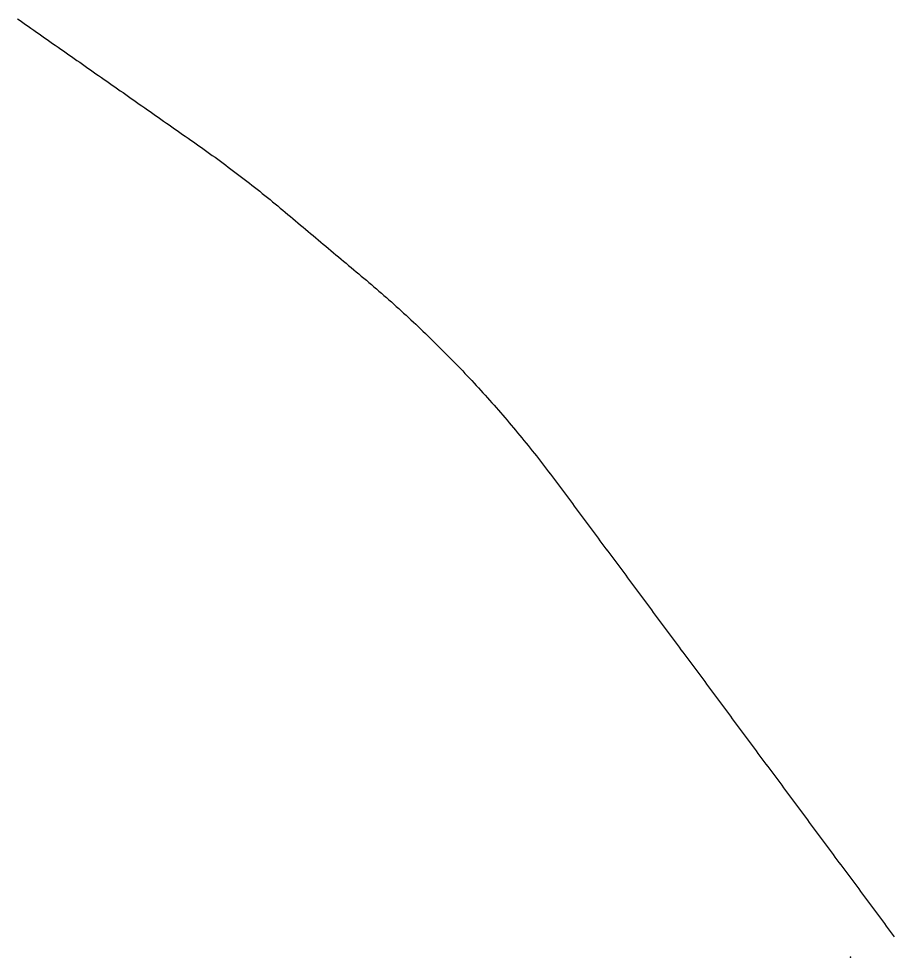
# Model space of a CAD drawing. Header units: metres. Extents: x 457876 to 584660, y 126427 to 241224.
# Drawn here: x 534550 to 541135, y 232549 to 239617 of the extents above; entities that cross this region are included whole.
import ezdxf

# ---------------------------------------------------------------- set-up
doc = ezdxf.new("R2010")
doc.units = ezdxf.units.M
for name, color, linetype in [('AT_GRADE', 3, 'CONTINUOUS'), ('CUTTING', 34, 'CONTINUOUS'), ('EMBANKMENT', 42, 'CONTINUOUS'), ('GROUND_CL', 8, 'CONTINUOUS'), ('RAIL_CL', 1, 'CONTINUOUS'), ('STATIONS', 7, 'CONTINUOUS'), ('VIADUCT', 5, 'CONTINUOUS')]:
    doc.layers.add(name, color=color, linetype=linetype)

msp = doc.modelspace()

# ---------------------------------------------------------------- linework, layer by layer
at = {"layer": 'AT_GRADE'}
for points in [[(535212.271, 239145.702, 97.729), (535232.662, 239131.424, 97.888), (535253.053, 239117.146, 98.046), (535273.445, 239102.867, 98.203), (535293.836, 239088.589, 98.36), (535314.228, 239074.311, 98.515), (535334.62, 239060.032, 98.67), (535355.012, 239045.753, 98.823), (535375.404, 239031.474, 98.977), (535395.797, 239017.195, 99.129), (535416.189, 239002.916, 99.28), (535436.582, 238988.637, 99.431), (535456.975, 238974.357, 99.581), (535477.368, 238960.078, 99.73), (535497.761, 238945.798, 99.879), (535518.154, 238931.518, 100.027), (535538.548, 238917.238, 100.174), (535558.941, 238902.958, 100.32), (535579.335, 238888.678, 100.466), (535599.729, 238874.398, 100.611), (535620.123, 238860.117, 100.756), (535640.517, 238845.836, 100.9), (535660.911, 238831.556, 101.043), (535681.306, 238817.275, 101.185), (535701.7, 238802.994, 101.327), (535722.095, 238788.713, 101.469), (535742.49, 238774.432, 101.609), (535762.885, 238760.15, 101.75), (535783.28, 238745.869, 101.889), (535803.675, 238731.588, 102.028), (535824.07, 238717.306, 102.167), (535844.466, 238703.024, 102.305), (535864.861, 238688.743, 102.443), (535885.257, 238674.461, 102.58), (535905.645, 238660.167, 102.716), (535926.02, 238645.855, 102.852), (535946.354, 238631.485, 102.988), (535966.645, 238617.053, 103.123), (535986.907, 238602.579, 103.258), (536007.135, 238588.06, 103.392), (536027.323, 238573.483, 103.526)], [(537647.298, 237211.966, 114.096), (537665.131, 237194.561, 114.212), (537682.929, 237177.12, 114.327)], [(537858.188, 236999.962, 115.456), (537875.431, 236981.968, 115.566), (537892.646, 236963.947, 115.676)], [(539476.926, 234945.308, 122.853), (539491.799, 234925.286, 122.878), (539506.671, 234905.265, 122.901), (539521.543, 234885.243, 122.924)], [(539908.157, 234364.63, 123.273), (539923.025, 234344.606, 123.278), (539937.894, 234324.582, 123.283), (539952.762, 234304.558, 123.287), (539967.629, 234284.534, 123.291), (539982.497, 234264.51, 123.294), (539997.365, 234244.486, 123.297), (540012.233, 234224.462, 123.299), (540027.101, 234204.439, 123.301), (540041.968, 234184.415, 123.303), (540056.836, 234164.392, 123.304), (540071.704, 234144.369, 123.304), (540086.571, 234124.346, 123.304), (540101.439, 234104.323, 123.304), (540116.307, 234084.3, 123.303), (540131.174, 234064.278, 123.302)], [(540532.609, 233523.79, 123.145), (540547.478, 233503.777, 123.135)], [(540725.906, 233263.664, 123.002), (540740.775, 233243.657, 122.99), (540755.644, 233223.652, 122.978), (540770.513, 233203.646, 122.965), (540785.382, 233183.642, 122.952), (540800.252, 233163.638, 122.939), (540815.121, 233143.634, 122.926), (540829.99, 233123.631, 122.913)], [(540919.205, 233003.622, 122.83), (540934.074, 232983.622, 122.816), (540948.942, 232963.623, 122.801), (540963.811, 232943.625, 122.786), (540978.68, 232923.627, 122.772), (540993.549, 232903.629, 122.757), (541008.417, 232883.632, 122.742), (541023.286, 232863.635, 122.726), (541038.154, 232843.639, 122.711), (541053.022, 232823.643, 122.696), (541067.89, 232803.648, 122.68), (541082.758, 232783.653, 122.664), (541097.626, 232763.659, 122.648), (541112.493, 232743.665, 122.632), (541127.361, 232723.672, 122.616)]]:
    msp.add_polyline3d(points, dxfattribs=at)
at = {"layer": 'CUTTING'}
for points in [[(534559.771, 239602.396, 92.162), (534580.213, 239588.205, 92.351), (534600.618, 239573.961, 92.539), (534621.004, 239559.688, 92.726), (534641.389, 239545.415, 92.912), (534661.775, 239531.142, 93.097), (534682.162, 239516.868, 93.281), (534702.548, 239502.595, 93.464), (534722.935, 239488.321, 93.646), (534743.322, 239474.047, 93.827), (534763.709, 239459.773, 94.007), (534784.096, 239445.499, 94.186), (534804.484, 239431.225, 94.364), (534824.872, 239416.951, 94.542), (534845.26, 239402.676, 94.718), (534865.648, 239388.401, 94.893), (534886.036, 239374.126, 95.067), (534906.425, 239359.851, 95.241), (534926.813, 239345.576, 95.413), (534947.202, 239331.301, 95.585), (534967.592, 239317.026, 95.755), (534987.981, 239302.749, 95.925), (535008.37, 239288.473, 96.093), (535028.759, 239274.197, 96.261), (535049.148, 239259.92, 96.428), (535069.538, 239245.643, 96.594), (535089.928, 239231.366, 96.758), (535110.318, 239217.089, 96.923), (535130.708, 239202.812, 97.086), (535151.099, 239188.535, 97.248), (535171.489, 239174.257, 97.409), (535191.88, 239159.979, 97.57)], [(537909.789, 236945.857, 115.786), (537926.9, 236927.737, 115.895), (537943.975, 236909.582, 116.003), (537960.988, 236891.37, 116.111), (537977.935, 236873.096, 116.218), (537994.844, 236854.786, 116.325), (538011.727, 236836.452, 116.431), (538028.525, 236818.041, 116.537), (538045.275, 236799.585, 116.642), (538061.996, 236781.103, 116.746), (538078.658, 236762.568, 116.85), (538095.263, 236743.981, 116.953), (538111.822, 236725.353, 117.056), (538128.331, 236706.68, 117.158), (538144.791, 236687.964, 117.259), (538161.192, 236669.196, 117.36), (538177.524, 236650.368, 117.46), (538193.825, 236631.513, 117.559), (538210.084, 236612.621, 117.657), (538226.278, 236593.673, 117.755), (538242.419, 236574.68, 117.852), (538258.527, 236555.659, 117.949), (538274.564, 236536.577, 118.044), (538290.574, 236517.473, 118.139), (538306.502, 236498.301, 118.234), (538322.381, 236479.087, 118.327), (538338.214, 236459.835, 118.42), (538353.998, 236440.543, 118.511), (538369.731, 236421.208, 118.603), (538385.406, 236401.827, 118.693), (538401.014, 236382.392, 118.782), (538416.59, 236362.93, 118.871), (538432.096, 236343.413, 118.959), (538447.567, 236323.867, 119.046), (538462.976, 236304.273, 119.132), (538478.325, 236284.63, 119.217), (538493.627, 236264.952, 119.302), (538508.881, 236245.236, 119.385), (538524.082, 236225.478, 119.468), (538539.221, 236205.673, 119.55), (538554.29, 236185.814, 119.631), (538569.328, 236165.931, 119.711), (538584.304, 236146.002, 119.79), (538599.218, 236126.026, 119.869), (538614.095, 236106.022, 119.946), (538628.972, 236086.018, 120.023), (538643.85, 236066.014, 120.098), (538658.727, 236046.009, 120.173), (538673.604, 236026.004, 120.247), (538688.482, 236005.999, 120.32), (538703.36, 235985.994, 120.392), (538718.237, 235965.989, 120.463), (538733.115, 235945.983, 120.533), (538747.993, 235925.977, 120.602), (538762.871, 235905.971, 120.67), (538777.749, 235885.964, 120.737), (538792.627, 235865.957, 120.804), (538807.505, 235845.95, 120.869), (538822.383, 235825.943, 120.934), (538837.261, 235805.935, 120.997), (538852.139, 235785.927, 121.06), (538867.017, 235765.919, 121.121), (538881.895, 235745.91, 121.182), (538896.773, 235725.902, 121.242), (538911.651, 235705.892, 121.3), (538926.529, 235685.883, 121.358), (538941.407, 235665.873, 121.415), (538956.285, 235645.863, 121.471), (538971.163, 235625.853, 121.526), (538986.04, 235605.842, 121.58), (539000.918, 235585.831, 121.633), (539015.796, 235565.82, 121.685), (539030.673, 235545.808, 121.736), (539045.55, 235525.796, 121.787), (539060.428, 235505.783, 121.836), (539075.305, 235485.771, 121.884), (539090.182, 235465.758, 121.932), (539105.059, 235445.744, 121.978), (539119.935, 235425.731, 122.024), (539134.812, 235405.717, 122.069), (539149.688, 235385.702, 122.112), (539164.565, 235365.688, 122.155), (539179.441, 235345.673, 122.197), (539194.317, 235325.657, 122.238), (539209.192, 235305.642, 122.278), (539224.068, 235285.626, 122.318), (539238.944, 235265.609, 122.356), (539253.819, 235245.593, 122.393), (539268.694, 235225.576, 122.43), (539283.569, 235205.559, 122.466), (539298.444, 235185.541, 122.501), (539313.318, 235165.523, 122.535), (539328.193, 235145.505, 122.568), (539343.067, 235125.487, 122.6), (539357.941, 235105.468, 122.631), (539372.815, 235085.449, 122.662), (539387.688, 235065.429, 122.692), (539402.562, 235045.41, 122.721), (539417.435, 235025.39, 122.749), (539432.308, 235005.37, 122.776), (539447.181, 234985.349, 122.803), (539462.054, 234965.329, 122.828)], [(540562.347, 233483.765, 123.125), (540577.215, 233463.754, 123.115), (540592.084, 233443.742, 123.104), (540606.953, 233423.732, 123.094), (540621.822, 233403.722, 123.083), (540636.691, 233383.712, 123.072), (540651.56, 233363.703, 123.061), (540666.429, 233343.694, 123.05), (540681.298, 233323.686, 123.038), (540696.167, 233303.678, 123.026), (540711.036, 233283.67, 123.014)]]:
    msp.add_polyline3d(points, dxfattribs=at)
at = {"layer": 'EMBANKMENT'}
for points in [[(536047.471, 238558.851, 103.66), (536067.576, 238544.159, 103.793), (536087.637, 238529.406, 103.926), (536107.647, 238514.585, 104.058), (536127.634, 238499.731, 104.19), (536147.582, 238484.826, 104.322), (536167.481, 238469.854, 104.453), (536187.334, 238454.822, 104.584), (536207.153, 238439.743, 104.714), (536226.932, 238424.612, 104.845), (536246.684, 238409.446, 104.975), (536266.375, 238394.2, 105.105), (536286.035, 238378.914, 105.234), (536305.646, 238363.564, 105.363), (536325.211, 238348.155, 105.492), (536344.743, 238332.704, 105.621), (536364.234, 238317.202, 105.75), (536383.685, 238301.648, 105.878), (536403.081, 238286.027, 106.006), (536422.436, 238270.353, 106.134), (536441.75, 238254.628, 106.261), (536461.027, 238238.858, 106.389), (536480.259, 238223.033, 106.516), (536499.445, 238207.153, 106.643), (536518.597, 238191.23, 106.769), (536537.689, 238175.234, 106.896), (536556.77, 238159.227, 107.023), (536575.852, 238143.219, 107.149), (536594.933, 238127.211, 107.275), (536614.015, 238111.203, 107.401), (536633.096, 238095.194, 107.527), (536652.177, 238079.184, 107.652), (536671.258, 238063.175, 107.778), (536690.339, 238047.165, 107.903), (536709.42, 238031.155, 108.028), (536728.502, 238015.146, 108.153), (536747.582, 237999.135, 108.278), (536766.663, 237983.123, 108.403), (536785.744, 237967.112, 108.528), (536804.825, 237951.101, 108.652), (536823.906, 237935.09, 108.777), (536842.987, 237919.078, 108.901), (536862.068, 237903.067, 109.025), (536881.149, 237887.055, 109.149), (536900.231, 237871.043, 109.273), (536919.312, 237855.031, 109.397), (536938.394, 237839.019, 109.521), (536957.476, 237823.007, 109.644), (536976.558, 237806.995, 109.768), (536995.64, 237790.983, 109.891), (537014.722, 237774.971, 110.014), (537033.804, 237758.958, 110.137), (537052.886, 237742.946, 110.26), (537071.969, 237726.933, 110.383), (537091.049, 237710.917, 110.506), (537110.129, 237694.901, 110.628), (537129.209, 237678.884, 110.751), (537148.284, 237662.862, 110.873), (537167.347, 237646.825, 110.995), (537186.376, 237630.747, 111.117), (537205.355, 237614.61, 111.239), (537224.29, 237598.422, 111.36), (537243.183, 237582.183, 111.482), (537262.029, 237565.89, 111.603)], [(537336.965, 237500.198, 112.086), (537355.588, 237483.648, 112.206), (537374.156, 237467.036, 112.326), (537392.686, 237450.382, 112.446), (537411.178, 237433.685, 112.566), (537429.615, 237416.927, 112.685), (537448.025, 237400.139, 112.804), (537466.363, 237383.271, 112.923), (537484.668, 237366.368, 113.042), (537502.915, 237349.401, 113.16), (537521.123, 237332.392, 113.278), (537539.296, 237315.346, 113.396), (537557.418, 237298.244, 113.514), (537575.479, 237281.079, 113.631), (537593.51, 237263.88, 113.748), (537611.496, 237246.634, 113.864), (537629.429, 237229.334, 113.98)], [(537700.677, 237159.628, 114.442), (537718.375, 237142.084, 114.556), (537736.004, 237124.471, 114.67), (537753.605, 237106.829, 114.784), (537771.16, 237089.141, 114.897), (537788.667, 237071.405, 115.01), (537806.111, 237053.607, 115.122), (537823.509, 237035.763, 115.234), (537840.875, 237017.888, 115.345)], [(539536.415, 234865.221, 122.945), (539551.286, 234845.199, 122.967), (539566.157, 234825.177, 122.987), (539581.029, 234805.155, 123.007), (539595.9, 234785.132, 123.026), (539610.771, 234765.109, 123.044), (539625.641, 234745.086, 123.061), (539640.512, 234725.063, 123.078), (539655.382, 234705.04, 123.094), (539670.252, 234685.016, 123.11), (539685.122, 234664.993, 123.125), (539699.992, 234644.969, 123.139), (539714.862, 234624.945, 123.152), (539729.732, 234604.921, 123.165), (539744.601, 234584.897, 123.177), (539759.47, 234564.873, 123.189), (539774.34, 234544.849, 123.2), (539789.209, 234524.825, 123.21), (539804.078, 234504.8, 123.22), (539818.947, 234484.776, 123.229), (539833.815, 234464.752, 123.238), (539848.684, 234444.727, 123.246), (539863.552, 234424.703, 123.254), (539878.421, 234404.679, 123.26), (539893.289, 234384.654, 123.267)], [(540146.042, 234044.256, 123.301), (540160.909, 234024.234, 123.299), (540175.777, 234004.212, 123.297), (540190.644, 233984.191, 123.294), (540205.512, 233964.17, 123.291), (540220.38, 233944.149, 123.287), (540235.247, 233924.128, 123.284), (540250.115, 233904.108, 123.28), (540264.983, 233884.088, 123.275), (540279.85, 233864.068, 123.27), (540294.718, 233844.049, 123.265), (540309.586, 233824.03, 123.26), (540324.454, 233804.011, 123.254), (540339.322, 233783.993, 123.248), (540354.19, 233763.975, 123.242), (540369.058, 233743.957, 123.235), (540383.926, 233723.94, 123.228), (540398.794, 233703.923, 123.221), (540413.662, 233683.907, 123.213), (540428.53, 233663.89, 123.206), (540443.399, 233643.875, 123.198), (540458.267, 233623.86, 123.19), (540473.135, 233603.845, 123.181), (540488.004, 233583.83, 123.172), (540502.872, 233563.817, 123.163), (540517.741, 233543.803, 123.154)], [(540844.859, 233103.628, 122.899), (540859.728, 233083.626, 122.886), (540874.597, 233063.624, 122.872), (540889.467, 233043.623, 122.858), (540904.336, 233023.622, 122.844)]]:
    msp.add_polyline3d(points, dxfattribs=at)
at = {"layer": 'GROUND_CL'}
msp.add_polyline3d([(534539.299, 239616.544, 120), (534559.771, 239602.396, 120), (534580.213, 239588.205, 120), (534600.618, 239573.961, 120), (534621.004, 239559.688, 120), (534641.389, 239545.415, 120), (534661.775, 239531.142, 119.657), (534682.162, 239516.868, 118.877), (534702.548, 239502.595, 118.066), (534722.935, 239488.321, 117.097), (534743.322, 239474.047, 115.794), (534763.709, 239459.773, 114.615), (534784.096, 239445.499, 113.558), (534804.484, 239431.225, 112.684), (534824.872, 239416.951, 111.943), (534845.26, 239402.676, 111.245), (534865.648, 239388.401, 110.7), (534886.036, 239374.126, 110.307), (534906.425, 239359.851, 110.068), (534926.813, 239345.576, 109.887), (534947.202, 239331.301, 109.477), (534967.592, 239317.026, 108.919), (534987.981, 239302.749, 108.341), (535008.37, 239288.473, 107.742), (535028.759, 239274.197, 107.14), (535049.148, 239259.92, 106.498), (535069.538, 239245.643, 105.791), (535089.928, 239231.366, 104.954), (535110.318, 239217.089, 103.899), (535130.708, 239202.812, 103.012), (535151.099, 239188.535, 102.314), (535171.489, 239174.257, 101.637), (535191.88, 239159.979, 100.982), (535212.271, 239145.702, 100.349), (535232.662, 239131.424, 100), (535253.053, 239117.146, 100), (535273.445, 239102.867, 100), (535293.836, 239088.589, 100), (535314.228, 239074.311, 100), (535334.62, 239060.032, 99.99), (535355.012, 239045.753, 99.972), (535375.404, 239031.474, 100.001), (535395.797, 239017.195, 100.028), (535416.189, 239002.916, 99.959), (535436.582, 238988.637, 99.936), (535456.975, 238974.357, 99.935), (535477.368, 238960.078, 99.949), (535497.761, 238945.798, 99.977), (535518.154, 238931.518, 99.999), (535538.548, 238917.238, 99.805), (535558.941, 238902.958, 99.638), (535579.335, 238888.678, 99.496), (535599.729, 238874.398, 99.38), (535620.123, 238860.117, 99.286), (535640.517, 238845.836, 99.189), (535660.911, 238831.556, 99.139), (535681.306, 238817.275, 99.149), (535701.7, 238802.994, 99.202), (535722.095, 238788.713, 99.291), (535742.49, 238774.432, 99.408), (535762.885, 238760.15, 99.588), (535783.28, 238745.869, 99.831), (535803.675, 238731.588, 100.135), (535824.07, 238717.306, 100.421), (535844.466, 238703.024, 100.651), (535864.861, 238688.743, 100.825), (535885.257, 238674.461, 100.945), (535905.645, 238660.167, 101.01), (535926.02, 238645.855, 100.983), (535946.354, 238631.485, 100.93), (535966.645, 238617.053, 100.856), (535986.907, 238602.579, 100.756), (536007.135, 238588.06, 100.628), (536027.323, 238573.483, 100.555), (536047.471, 238558.851, 100.531), (536067.576, 238544.159, 100.45), (536087.637, 238529.406, 100.297), (536107.647, 238514.585, 100.105), (536127.634, 238499.731, 99.977), (536147.582, 238484.826, 99.902), (536167.481, 238469.854, 99.789), (536187.334, 238454.822, 99.638), (536207.153, 238439.743, 99.45), (536226.932, 238424.612, 99.284), (536246.684, 238409.446, 99.108), (536266.375, 238394.2, 99.01), (536286.035, 238378.914, 98.988), (536305.646, 238363.564, 99.042), (536325.211, 238348.155, 99.239), (536344.743, 238332.704, 99.56), (536364.234, 238317.202, 99.73), (536383.685, 238301.648, 99.861), (536403.081, 238286.027, 99.954), (536422.436, 238270.353, 100), (536441.75, 238254.628, 100), (536461.027, 238238.858, 100), (536480.259, 238223.033, 100.039), (536499.445, 238207.153, 100.04), (536518.597, 238191.23, 99.988), (536537.689, 238175.234, 99.58), (536556.77, 238159.227, 99.24), (536575.852, 238143.219, 98.967), (536594.933, 238127.211, 98.812), (536614.015, 238111.203, 98.782), (536633.096, 238095.194, 98.67), (536652.177, 238079.184, 98.533), (536671.258, 238063.175, 98.412), (536690.339, 238047.165, 98.306), (536709.42, 238031.155, 98.213), (536728.502, 238015.146, 98.144), (536747.582, 237999.135, 98.039), (536766.663, 237983.123, 97.918), (536785.744, 237967.112, 97.784), (536804.825, 237951.101, 97.634), (536823.906, 237935.09, 97.491), (536842.987, 237919.078, 97.377), (536862.068, 237903.067, 97.31), (536881.149, 237887.055, 97.291), (536900.231, 237871.043, 97.319), (536919.312, 237855.031, 97.394), (536938.394, 237839.019, 97.483), (536957.476, 237823.007, 97.674), (536976.558, 237806.995, 97.945), (536995.64, 237790.983, 98.292), (537014.722, 237774.971, 98.716), (537033.804, 237758.958, 99.197), (537052.886, 237742.946, 99.781), (537071.969, 237726.933, 100.492), (537091.049, 237710.917, 100.721), (537110.129, 237694.901, 100.339), (537129.209, 237678.884, 99.502), (537148.284, 237662.862, 98.722), (537167.347, 237646.825, 98.036), (537186.376, 237630.747, 97.609), (537205.355, 237614.61, 97.489), (537224.29, 237598.422, 97.186), (537243.183, 237582.183, 96.206), (537262.029, 237565.89, 94.995), (537280.831, 237549.545, 93.554), (537299.584, 237533.144, 92.213), (537318.288, 237516.686, 92.1), (537336.965, 237500.198, 94.332), (537355.588, 237483.648, 96.259), (537374.156, 237467.036, 97.882), (537392.686, 237450.382, 99.199), (537411.178, 237433.685, 100.146), (537429.615, 237416.927, 100.875), (537448.025, 237400.139, 101.723), (537466.363, 237383.271, 102.698), (537484.668, 237366.368, 103.798), (537502.915, 237349.401, 105.025), (537521.123, 237332.392, 106.324), (537539.296, 237315.346, 107.55), (537557.418, 237298.244, 108.529), (537575.479, 237281.079, 109.259), (537593.51, 237263.88, 109.742), (537611.496, 237246.634, 109.976), (537629.429, 237229.334, 110.733), (537647.298, 237211.966, 111.815), (537665.131, 237194.561, 112.279), (537682.929, 237177.12, 112.126), (537700.677, 237159.628, 111.357), (537718.375, 237142.084, 109.992), (537736.004, 237124.471, 109.611), (537753.605, 237106.829, 109.385), (537771.16, 237089.141, 109.316), (537788.667, 237071.405, 109.404), (537806.111, 237053.607, 109.648), (537823.509, 237035.763, 110.543), (537840.875, 237017.888, 112.28), (537858.188, 236999.962, 114.011), (537875.431, 236981.968, 115.736), (537892.646, 236963.947, 117.457), (537909.789, 236945.857, 119.171), (537926.9, 236927.737, 120.357), (537943.975, 236909.582, 121.358), (537960.988, 236891.37, 122.767), (537977.935, 236873.096, 124.582), (537994.844, 236854.786, 126.805), (538011.727, 236836.452, 129.372), (538028.525, 236818.041, 130), (538045.275, 236799.585, 130), (538061.996, 236781.103, 130), (538078.658, 236762.568, 130), (538095.263, 236743.981, 130), (538111.822, 236725.353, 131.225), (538128.331, 236706.68, 132.067), (538144.791, 236687.964, 132.293), (538161.192, 236669.196, 132.53), (538177.524, 236650.368, 132.779), (538193.825, 236631.513, 132.887), (538210.084, 236612.621, 133.098), (538226.278, 236593.673, 134.393), (538242.419, 236574.68, 136.293), (538258.527, 236555.659, 138.195), (538274.564, 236536.577, 140.022), (538290.574, 236517.473, 140.382), (538306.502, 236498.301, 140.651), (538322.381, 236479.087, 140.847), (538338.214, 236459.835, 141.021), (538353.998, 236440.543, 141.145), (538369.731, 236421.208, 141.15), (538385.406, 236401.827, 141.117), (538401.014, 236382.392, 141.061), (538416.59, 236362.93, 140.982), (538432.096, 236343.413, 140.952), (538447.567, 236323.867, 140.858), (538462.976, 236304.273, 140.737), (538478.325, 236284.63, 140.621), (538493.627, 236264.952, 140.508), (538508.881, 236245.236, 140.4), (538524.082, 236225.478, 140.279), (538539.221, 236205.673, 140.181), (538554.29, 236185.814, 140.104), (538569.328, 236165.931, 140.047), (538584.304, 236146.002, 140.01), (538599.218, 236126.026, 139.734), (538614.095, 236106.022, 139.142), (538628.972, 236086.018, 138.284), (538643.85, 236066.014, 137.384), (538658.727, 236046.009, 136.501), (538673.604, 236026.004, 135.586), (538688.482, 236005.999, 134.672), (538703.36, 235985.994, 133.796), (538718.237, 235965.989, 132.959), (538733.115, 235945.983, 132.08), (538747.993, 235925.977, 131.343), (538762.871, 235905.971, 130.813), (538777.749, 235885.964, 130.411), (538792.627, 235865.957, 130.135), (538807.505, 235845.95, 129.987), (538822.383, 235825.943, 129.949), (538837.261, 235805.935, 129.937), (538852.139, 235785.927, 129.933), (538867.017, 235765.919, 129.936), (538881.895, 235745.91, 129.946), (538896.773, 235725.902, 129.964), (538911.651, 235705.892, 129.988), (538926.529, 235685.883, 130.018), (538941.407, 235665.873, 130.045), (538956.285, 235645.863, 130.066), (538971.163, 235625.853, 130.084), (538986.04, 235605.842, 130.099), (539000.918, 235585.831, 130.108), (539015.796, 235565.82, 130.111), (539030.673, 235545.808, 130.11), (539045.55, 235525.796, 130.105), (539060.428, 235505.783, 130.099), (539075.305, 235485.771, 130.092), (539090.182, 235465.758, 130.085), (539105.059, 235445.744, 130.077), (539119.935, 235425.731, 130.071), (539134.812, 235405.717, 130.063), (539149.688, 235385.702, 130.055), (539164.565, 235365.688, 130.048), (539179.441, 235345.673, 130.04), (539194.317, 235325.657, 130.036), (539209.192, 235305.642, 130.033), (539224.068, 235285.626, 130.028), (539238.944, 235265.609, 130.021), (539253.819, 235245.593, 130.014), (539268.694, 235225.576, 130.013), (539283.569, 235205.559, 130.014), (539298.444, 235185.541, 130.014), (539313.318, 235165.523, 130.013), (539328.193, 235145.505, 130.009), (539343.067, 235125.487, 130.005), (539357.941, 235105.468, 130.003), (539372.815, 235085.449, 130.002), (539387.688, 235065.429, 130.001), (539402.562, 235045.41, 130), (539417.435, 235025.39, 130), (539432.308, 235005.37, 129.059), (539447.181, 234985.349, 127.784), (539462.054, 234965.329, 126.212), (539476.926, 234945.308, 124.342), (539491.799, 234925.286, 122.304), (539506.671, 234905.265, 120.772), (539521.543, 234885.243, 119.989), (539536.415, 234865.221, 119.919), (539551.286, 234845.199, 119.814), (539566.157, 234825.177, 119.541), (539581.029, 234805.155, 119.2), (539595.9, 234785.132, 118.883), (539610.771, 234765.109, 118.589), (539625.641, 234745.086, 118.363), (539640.512, 234725.063, 118.143), (539655.382, 234705.04, 117.935), (539670.252, 234685.016, 117.781), (539685.122, 234664.993, 117.679), (539699.992, 234644.969, 117.631), (539714.862, 234624.945, 117.655), (539729.732, 234604.921, 117.725), (539744.601, 234584.897, 117.833), (539759.47, 234564.873, 117.989), (539774.34, 234544.849, 118.191), (539789.209, 234524.825, 118.551), (539804.078, 234504.8, 119.024), (539818.947, 234484.776, 119.533), (539833.815, 234464.752, 119.771), (539848.684, 234444.727, 119.951), (539863.552, 234424.703, 120.026), (539878.421, 234404.679, 120.087), (539893.289, 234384.654, 120.174), (539908.157, 234364.63, 120.288), (539923.025, 234344.606, 120.452), (539937.894, 234324.582, 120.602), (539952.762, 234304.558, 120.702), (539967.629, 234284.534, 120.782), (539982.497, 234264.51, 120.841), (539997.365, 234244.486, 120.88), (540012.233, 234224.462, 120.894), (540027.101, 234204.439, 120.887), (540041.968, 234184.415, 120.858), (540056.836, 234164.392, 120.806), (540071.704, 234144.369, 120.73), (540086.571, 234124.346, 120.658), (540101.439, 234104.323, 120.586), (540116.307, 234084.3, 120.502), (540131.174, 234064.278, 120.373), (540146.042, 234044.256, 120.229), (540160.909, 234024.234, 120.132), (540175.777, 234004.212, 120.075), (540190.644, 233984.191, 120.034), (540205.512, 233964.17, 120.009), (540220.38, 233944.149, 120), (540235.247, 233924.128, 119.992), (540250.115, 233904.108, 119.983), (540264.983, 233884.088, 119.978), (540279.85, 233864.068, 119.979), (540294.718, 233844.049, 119.983), (540309.586, 233824.03, 119.977), (540324.454, 233804.011, 119.965), (540339.322, 233783.993, 119.953), (540354.19, 233763.975, 119.947), (540369.058, 233743.957, 119.949), (540383.926, 233723.94, 119.957), (540398.794, 233703.923, 119.967), (540413.662, 233683.907, 119.976), (540428.53, 233663.89, 119.976), (540443.399, 233643.875, 119.975), (540458.267, 233623.86, 119.981), (540473.135, 233603.845, 119.989), (540488.004, 233583.83, 119.995), (540502.872, 233563.817, 119.999), (540517.741, 233543.803, 120), (540532.609, 233523.79, 122.634), (540547.478, 233503.777, 125.328), (540562.347, 233483.765, 127.428), (540577.215, 233463.754, 128.932), (540592.084, 233443.742, 129.841), (540606.953, 233423.732, 130), (540621.822, 233403.722, 130), (540636.691, 233383.712, 130), (540651.56, 233363.703, 130), (540666.429, 233343.694, 130), (540681.298, 233323.686, 129.183), (540696.167, 233303.678, 127.951), (540711.036, 233283.67, 126.652), (540725.906, 233263.664, 125.061), (540740.775, 233243.657, 123.251), (540755.644, 233223.652, 121.994), (540770.513, 233203.646, 121.166), (540785.382, 233183.642, 120.559), (540800.252, 233163.638, 120.172), (540815.121, 233143.634, 120.007), (540829.99, 233123.631, 119.916), (540844.859, 233103.628, 119.822), (540859.728, 233083.626, 119.758), (540874.597, 233063.624, 119.724), (540889.467, 233043.623, 119.719), (540904.336, 233023.622, 119.758), (540919.205, 233003.622, 119.891), (540934.074, 232983.622, 119.936), (540948.942, 232963.623, 119.97), (540963.811, 232943.625, 119.995), (540978.68, 232923.627, 120.003), (540993.549, 232903.629, 120.01), (541008.417, 232883.632, 120.02), (541023.286, 232863.635, 120.038), (541038.154, 232843.639, 120.064), (541053.022, 232823.643, 120.071), (541067.89, 232803.648, 120.066), (541082.758, 232783.653, 120.054), (541097.626, 232763.659, 120.035), (541112.493, 232743.665, 120.009), (541127.361, 232723.672, 119.762), (541142.228, 232703.679, 119.471)], dxfattribs=at)
at = {"layer": 'RAIL_CL'}
msp.add_polyline3d([(534539.299, 239616.544, 91.973), (534559.771, 239602.396, 92.162), (534580.213, 239588.205, 92.351), (534600.618, 239573.961, 92.539), (534621.004, 239559.688, 92.726), (534641.389, 239545.415, 92.912), (534661.775, 239531.142, 93.097), (534682.162, 239516.868, 93.281), (534702.548, 239502.595, 93.464), (534722.935, 239488.321, 93.646), (534743.322, 239474.047, 93.827), (534763.709, 239459.773, 94.007), (534784.096, 239445.499, 94.186), (534804.484, 239431.225, 94.364), (534824.872, 239416.951, 94.542), (534845.26, 239402.676, 94.718), (534865.648, 239388.401, 94.893), (534886.036, 239374.126, 95.067), (534906.425, 239359.851, 95.241), (534926.813, 239345.576, 95.413), (534947.202, 239331.301, 95.585), (534967.592, 239317.026, 95.755), (534987.981, 239302.749, 95.925), (535008.37, 239288.473, 96.093), (535028.759, 239274.197, 96.261), (535049.148, 239259.92, 96.428), (535069.538, 239245.643, 96.594), (535089.928, 239231.366, 96.758), (535110.318, 239217.089, 96.923), (535130.708, 239202.812, 97.086), (535151.099, 239188.535, 97.248), (535171.489, 239174.257, 97.409), (535191.88, 239159.979, 97.57), (535212.271, 239145.702, 97.729), (535232.662, 239131.424, 97.888), (535253.053, 239117.146, 98.046), (535273.445, 239102.867, 98.203), (535293.836, 239088.589, 98.36), (535314.228, 239074.311, 98.515), (535334.62, 239060.032, 98.67), (535355.012, 239045.753, 98.823), (535375.404, 239031.474, 98.977), (535395.797, 239017.195, 99.129), (535416.189, 239002.916, 99.28), (535436.582, 238988.637, 99.431), (535456.975, 238974.357, 99.581), (535477.368, 238960.078, 99.73), (535497.761, 238945.798, 99.879), (535518.154, 238931.518, 100.027), (535538.548, 238917.238, 100.174), (535558.941, 238902.958, 100.32), (535579.335, 238888.678, 100.466), (535599.729, 238874.398, 100.611), (535620.123, 238860.117, 100.756), (535640.517, 238845.836, 100.9), (535660.911, 238831.556, 101.043), (535681.306, 238817.275, 101.185), (535701.7, 238802.994, 101.327), (535722.095, 238788.713, 101.469), (535742.49, 238774.432, 101.609), (535762.885, 238760.15, 101.75), (535783.28, 238745.869, 101.889), (535803.675, 238731.588, 102.028), (535824.07, 238717.306, 102.167), (535844.466, 238703.024, 102.305), (535864.861, 238688.743, 102.443), (535885.257, 238674.461, 102.58), (535905.645, 238660.167, 102.716), (535926.02, 238645.855, 102.852), (535946.354, 238631.485, 102.988), (535966.645, 238617.053, 103.123), (535986.907, 238602.579, 103.258), (536007.135, 238588.06, 103.392), (536027.323, 238573.483, 103.526), (536047.471, 238558.851, 103.66), (536067.576, 238544.159, 103.793), (536087.637, 238529.406, 103.926), (536107.647, 238514.585, 104.058), (536127.634, 238499.731, 104.19), (536147.582, 238484.826, 104.322), (536167.481, 238469.854, 104.453), (536187.334, 238454.822, 104.584), (536207.153, 238439.743, 104.714), (536226.932, 238424.612, 104.845), (536246.684, 238409.446, 104.975), (536266.375, 238394.2, 105.105), (536286.035, 238378.914, 105.234), (536305.646, 238363.564, 105.363), (536325.211, 238348.155, 105.492), (536344.743, 238332.704, 105.621), (536364.234, 238317.202, 105.75), (536383.685, 238301.648, 105.878), (536403.081, 238286.027, 106.006), (536422.436, 238270.353, 106.134), (536441.75, 238254.628, 106.261), (536461.027, 238238.858, 106.389), (536480.259, 238223.033, 106.516), (536499.445, 238207.153, 106.643), (536518.597, 238191.23, 106.769), (536537.689, 238175.234, 106.896), (536556.77, 238159.227, 107.023), (536575.852, 238143.219, 107.149), (536594.933, 238127.211, 107.275), (536614.015, 238111.203, 107.401), (536633.096, 238095.194, 107.527), (536652.177, 238079.184, 107.652), (536671.258, 238063.175, 107.778), (536690.339, 238047.165, 107.903), (536709.42, 238031.155, 108.028), (536728.502, 238015.146, 108.153), (536747.582, 237999.135, 108.278), (536766.663, 237983.123, 108.403), (536785.744, 237967.112, 108.528), (536804.825, 237951.101, 108.652), (536823.906, 237935.09, 108.777), (536842.987, 237919.078, 108.901), (536862.068, 237903.067, 109.025), (536881.149, 237887.055, 109.149), (536900.231, 237871.043, 109.273), (536919.312, 237855.031, 109.397), (536938.394, 237839.019, 109.521), (536957.476, 237823.007, 109.644), (536976.558, 237806.995, 109.768), (536995.64, 237790.983, 109.891), (537014.722, 237774.971, 110.014), (537033.804, 237758.958, 110.137), (537052.886, 237742.946, 110.26), (537071.969, 237726.933, 110.383), (537091.049, 237710.917, 110.506), (537110.129, 237694.901, 110.628), (537129.209, 237678.884, 110.751), (537148.284, 237662.862, 110.873), (537167.347, 237646.825, 110.995), (537186.376, 237630.747, 111.117), (537205.355, 237614.61, 111.239), (537224.29, 237598.422, 111.36), (537243.183, 237582.183, 111.482), (537262.029, 237565.89, 111.603), (537280.831, 237549.545, 111.724), (537299.584, 237533.144, 111.845), (537318.288, 237516.686, 111.966), (537336.965, 237500.198, 112.086), (537355.588, 237483.648, 112.206), (537374.156, 237467.036, 112.326), (537392.686, 237450.382, 112.446), (537411.178, 237433.685, 112.566), (537429.615, 237416.927, 112.685), (537448.025, 237400.139, 112.804), (537466.363, 237383.271, 112.923), (537484.668, 237366.368, 113.042), (537502.915, 237349.401, 113.16), (537521.123, 237332.392, 113.278), (537539.296, 237315.346, 113.396), (537557.418, 237298.244, 113.514), (537575.479, 237281.079, 113.631), (537593.51, 237263.88, 113.748), (537611.496, 237246.634, 113.864), (537629.429, 237229.334, 113.98), (537647.298, 237211.966, 114.096), (537665.131, 237194.561, 114.212), (537682.929, 237177.12, 114.327), (537700.677, 237159.628, 114.442), (537718.375, 237142.084, 114.556), (537736.004, 237124.471, 114.67), (537753.605, 237106.829, 114.784), (537771.16, 237089.141, 114.897), (537788.667, 237071.405, 115.01), (537806.111, 237053.607, 115.122), (537823.509, 237035.763, 115.234), (537840.875, 237017.888, 115.345), (537858.188, 236999.962, 115.456), (537875.431, 236981.968, 115.566), (537892.646, 236963.947, 115.676), (537909.789, 236945.857, 115.786), (537926.9, 236927.737, 115.895), (537943.975, 236909.582, 116.003), (537960.988, 236891.37, 116.111), (537977.935, 236873.096, 116.218), (537994.844, 236854.786, 116.325), (538011.727, 236836.452, 116.431), (538028.525, 236818.041, 116.537), (538045.275, 236799.585, 116.642), (538061.996, 236781.103, 116.746), (538078.658, 236762.568, 116.85), (538095.263, 236743.981, 116.953), (538111.822, 236725.353, 117.056), (538128.331, 236706.68, 117.158), (538144.791, 236687.964, 117.259), (538161.192, 236669.196, 117.36), (538177.524, 236650.368, 117.46), (538193.825, 236631.513, 117.559), (538210.084, 236612.621, 117.657), (538226.278, 236593.673, 117.755), (538242.419, 236574.68, 117.852), (538258.527, 236555.659, 117.949), (538274.564, 236536.577, 118.044), (538290.574, 236517.473, 118.139), (538306.502, 236498.301, 118.234), (538322.381, 236479.087, 118.327), (538338.214, 236459.835, 118.42), (538353.998, 236440.543, 118.511), (538369.731, 236421.208, 118.603), (538385.406, 236401.827, 118.693), (538401.014, 236382.392, 118.782), (538416.59, 236362.93, 118.871), (538432.096, 236343.413, 118.959), (538447.567, 236323.867, 119.046), (538462.976, 236304.273, 119.132), (538478.325, 236284.63, 119.217), (538493.627, 236264.952, 119.302), (538508.881, 236245.236, 119.385), (538524.082, 236225.478, 119.468), (538539.221, 236205.673, 119.55), (538554.29, 236185.814, 119.631), (538569.328, 236165.931, 119.711), (538584.304, 236146.002, 119.79), (538599.218, 236126.026, 119.869), (538614.095, 236106.022, 119.946), (538628.972, 236086.018, 120.023), (538643.85, 236066.014, 120.098), (538658.727, 236046.009, 120.173), (538673.604, 236026.004, 120.247), (538688.482, 236005.999, 120.32), (538703.36, 235985.994, 120.392), (538718.237, 235965.989, 120.463), (538733.115, 235945.983, 120.533), (538747.993, 235925.977, 120.602), (538762.871, 235905.971, 120.67), (538777.749, 235885.964, 120.737), (538792.627, 235865.957, 120.804), (538807.505, 235845.95, 120.869), (538822.383, 235825.943, 120.934), (538837.261, 235805.935, 120.997), (538852.139, 235785.927, 121.06), (538867.017, 235765.919, 121.121), (538881.895, 235745.91, 121.182), (538896.773, 235725.902, 121.242), (538911.651, 235705.892, 121.3), (538926.529, 235685.883, 121.358), (538941.407, 235665.873, 121.415), (538956.285, 235645.863, 121.471), (538971.163, 235625.853, 121.526), (538986.04, 235605.842, 121.58), (539000.918, 235585.831, 121.633), (539015.796, 235565.82, 121.685), (539030.673, 235545.808, 121.736), (539045.55, 235525.796, 121.787), (539060.428, 235505.783, 121.836), (539075.305, 235485.771, 121.884), (539090.182, 235465.758, 121.932), (539105.059, 235445.744, 121.978), (539119.935, 235425.731, 122.024), (539134.812, 235405.717, 122.069), (539149.688, 235385.702, 122.112), (539164.565, 235365.688, 122.155), (539179.441, 235345.673, 122.197), (539194.317, 235325.657, 122.238), (539209.192, 235305.642, 122.278), (539224.068, 235285.626, 122.318), (539238.944, 235265.609, 122.356), (539253.819, 235245.593, 122.393), (539268.694, 235225.576, 122.43), (539283.569, 235205.559, 122.466), (539298.444, 235185.541, 122.501), (539313.318, 235165.523, 122.535), (539328.193, 235145.505, 122.568), (539343.067, 235125.487, 122.6), (539357.941, 235105.468, 122.631), (539372.815, 235085.449, 122.662), (539387.688, 235065.429, 122.692), (539402.562, 235045.41, 122.721), (539417.435, 235025.39, 122.749), (539432.308, 235005.37, 122.776), (539447.181, 234985.349, 122.803), (539462.054, 234965.329, 122.828), (539476.926, 234945.308, 122.853), (539491.799, 234925.286, 122.878), (539506.671, 234905.265, 122.901), (539521.543, 234885.243, 122.924), (539536.415, 234865.221, 122.945), (539551.286, 234845.199, 122.967), (539566.157, 234825.177, 122.987), (539581.029, 234805.155, 123.007), (539595.9, 234785.132, 123.026), (539610.771, 234765.109, 123.044), (539625.641, 234745.086, 123.061), (539640.512, 234725.063, 123.078), (539655.382, 234705.04, 123.094), (539670.252, 234685.016, 123.11), (539685.122, 234664.993, 123.125), (539699.992, 234644.969, 123.139), (539714.862, 234624.945, 123.152), (539729.732, 234604.921, 123.165), (539744.601, 234584.897, 123.177), (539759.47, 234564.873, 123.189), (539774.34, 234544.849, 123.2), (539789.209, 234524.825, 123.21), (539804.078, 234504.8, 123.22), (539818.947, 234484.776, 123.229), (539833.815, 234464.752, 123.238), (539848.684, 234444.727, 123.246), (539863.552, 234424.703, 123.254), (539878.421, 234404.679, 123.26), (539893.289, 234384.654, 123.267), (539908.157, 234364.63, 123.273), (539923.025, 234344.606, 123.278), (539937.894, 234324.582, 123.283), (539952.762, 234304.558, 123.287), (539967.629, 234284.534, 123.291), (539982.497, 234264.51, 123.294), (539997.365, 234244.486, 123.297), (540012.233, 234224.462, 123.299), (540027.101, 234204.439, 123.301), (540041.968, 234184.415, 123.303), (540056.836, 234164.392, 123.304), (540071.704, 234144.369, 123.304), (540086.571, 234124.346, 123.304), (540101.439, 234104.323, 123.304), (540116.307, 234084.3, 123.303), (540131.174, 234064.278, 123.302), (540146.042, 234044.256, 123.301), (540160.909, 234024.234, 123.299), (540175.777, 234004.212, 123.297), (540190.644, 233984.191, 123.294), (540205.512, 233964.17, 123.291), (540220.38, 233944.149, 123.287), (540235.247, 233924.128, 123.284), (540250.115, 233904.108, 123.28), (540264.983, 233884.088, 123.275), (540279.85, 233864.068, 123.27), (540294.718, 233844.049, 123.265), (540309.586, 233824.03, 123.26), (540324.454, 233804.011, 123.254), (540339.322, 233783.993, 123.248), (540354.19, 233763.975, 123.242), (540369.058, 233743.957, 123.235), (540383.926, 233723.94, 123.228), (540398.794, 233703.923, 123.221), (540413.662, 233683.907, 123.213), (540428.53, 233663.89, 123.206), (540443.399, 233643.875, 123.198), (540458.267, 233623.86, 123.19), (540473.135, 233603.845, 123.181), (540488.004, 233583.83, 123.172), (540502.872, 233563.817, 123.163), (540517.741, 233543.803, 123.154), (540532.609, 233523.79, 123.145), (540547.478, 233503.777, 123.135), (540562.347, 233483.765, 123.125), (540577.215, 233463.754, 123.115), (540592.084, 233443.742, 123.104), (540606.953, 233423.732, 123.094), (540621.822, 233403.722, 123.083), (540636.691, 233383.712, 123.072), (540651.56, 233363.703, 123.061), (540666.429, 233343.694, 123.05), (540681.298, 233323.686, 123.038), (540696.167, 233303.678, 123.026), (540711.036, 233283.67, 123.014), (540725.906, 233263.664, 123.002), (540740.775, 233243.657, 122.99), (540755.644, 233223.652, 122.978), (540770.513, 233203.646, 122.965), (540785.382, 233183.642, 122.952), (540800.252, 233163.638, 122.939), (540815.121, 233143.634, 122.926), (540829.99, 233123.631, 122.913), (540844.859, 233103.628, 122.899), (540859.728, 233083.626, 122.886), (540874.597, 233063.624, 122.872), (540889.467, 233043.623, 122.858), (540904.336, 233023.622, 122.844), (540919.205, 233003.622, 122.83), (540934.074, 232983.622, 122.816), (540948.942, 232963.623, 122.801), (540963.811, 232943.625, 122.786), (540978.68, 232923.627, 122.772), (540993.549, 232903.629, 122.757), (541008.417, 232883.632, 122.742), (541023.286, 232863.635, 122.726), (541038.154, 232843.639, 122.711), (541053.022, 232823.643, 122.696), (541067.89, 232803.648, 122.68), (541082.758, 232783.653, 122.664), (541097.626, 232763.659, 122.648), (541112.493, 232743.665, 122.632), (541127.361, 232723.672, 122.616), (541142.228, 232703.679, 122.6)], dxfattribs=at)
at = {"layer": 'STATIONS'}
msp.add_point((540813, 232549, 122.648), dxfattribs=at)
at = {"layer": 'VIADUCT'}
msp.add_polyline3d([(537280.831, 237549.545, 111.724), (537299.584, 237533.144, 111.845), (537318.288, 237516.686, 111.966)], dxfattribs=at)

doc.saveas('drawing.dxf')
